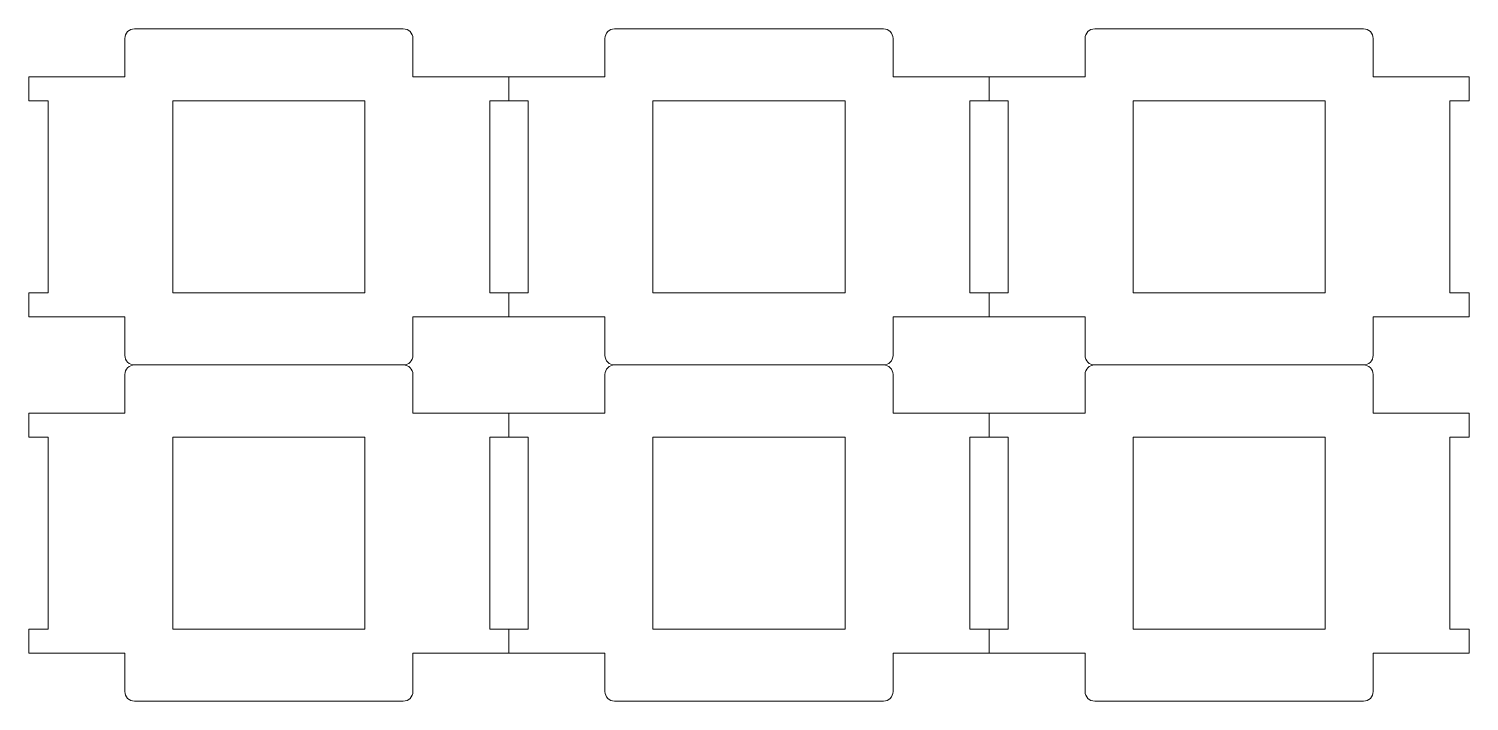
# Model space of a CAD drawing. Header units: millimetres. Extents: x 2641 to 2832, y 1918 to 2007.
import ezdxf

# ---------------------------------------------------------------- set-up
doc = ezdxf.new("R2010")
doc.units = ezdxf.units.MM

msp = doc.modelspace()

# ---------------------------------------------------------------- linework, layer by layer
at = {"color": 1, "linetype": 'Continuous', "lineweight": 5}
for p, q in [((2655.35, 2006.61), (2690.91, 2006.61)), ((2718.85, 2006.61), (2754.41, 2006.61)), ((2782.35, 2006.61), (2817.91, 2006.61)), ((2654.08, 2000.26), (2654.08, 2005.34)), ((2692.18, 2005.34), (2692.18, 2000.26)), ((2717.58, 2000.26), (2717.58, 2005.34)), ((2755.68, 2005.34), (2755.68, 2000.26)), ((2781.08, 2000.26), (2781.08, 2005.34)), ((2819.18, 2005.34), (2819.18, 2000.26)), ((2641.38, 2000.26), (2641.38, 1997.08)), ((2654.08, 2000.26), (2641.38, 2000.26)), ((2704.88, 2000.26), (2692.18, 2000.26)), ((2704.88, 2000.26), (2704.88, 1997.08)), ((2717.58, 2000.26), (2704.88, 2000.26)), ((2704.88, 1997.08), (2704.88, 2000.26)), ((2768.38, 2000.26), (2755.68, 2000.26)), ((2768.38, 2000.26), (2768.38, 1997.08)), ((2781.08, 2000.26), (2768.38, 2000.26)), ((2768.38, 1997.08), (2768.38, 2000.26)), ((2831.88, 2000.26), (2819.18, 2000.26)), ((2831.88, 1997.08), (2831.88, 2000.26)), ((2641.38, 1997.08), (2643.92, 1997.08)), ((2643.92, 1997.08), (2643.92, 1971.68)), ((2685.83, 1997.08), (2660.43, 1997.08)), ((2660.43, 1997.08), (2660.43, 1971.68)), ((2685.83, 1971.68), (2685.83, 1997.08)), ((2702.34, 1997.08), (2704.88, 1997.08)), ((2702.34, 1971.68), (2702.34, 1997.08)), ((2704.88, 1997.08), (2707.42, 1997.08)), ((2707.42, 1997.08), (2707.42, 1971.68)), ((2749.33, 1997.08), (2723.93, 1997.08)), ((2723.93, 1997.08), (2723.93, 1971.68)), ((2749.33, 1971.68), (2749.33, 1997.08)), ((2765.84, 1997.08), (2768.38, 1997.08)), ((2765.84, 1971.68), (2765.84, 1997.08)), ((2768.38, 1997.08), (2770.92, 1997.08)), ((2770.92, 1997.08), (2770.92, 1971.68)), ((2812.83, 1997.08), (2787.43, 1997.08)), ((2787.43, 1997.08), (2787.43, 1971.68)), ((2812.83, 1971.68), (2812.83, 1997.08)), ((2829.34, 1997.08), (2831.88, 1997.08)), ((2829.34, 1971.68), (2829.34, 1997.08)), ((2643.92, 1971.68), (2641.38, 1971.68)), ((2641.38, 1971.68), (2641.38, 1968.51)), ((2660.43, 1971.68), (2685.83, 1971.68)), ((2704.88, 1971.68), (2702.34, 1971.68)), ((2707.42, 1971.68), (2704.88, 1971.68)), ((2704.88, 1971.68), (2704.88, 1968.51)), ((2704.88, 1968.51), (2704.88, 1971.68)), ((2723.93, 1971.68), (2749.33, 1971.68)), ((2768.38, 1971.68), (2765.84, 1971.68)), ((2770.92, 1971.68), (2768.38, 1971.68)), ((2768.38, 1971.68), (2768.38, 1968.51)), ((2768.38, 1968.51), (2768.38, 1971.68)), ((2787.43, 1971.68), (2812.83, 1971.68)), ((2831.88, 1971.68), (2829.34, 1971.68)), ((2831.88, 1968.51), (2831.88, 1971.68)), ((2641.38, 1968.51), (2654.08, 1968.51)), ((2654.08, 1968.51), (2654.08, 1963.43)), ((2692.18, 1968.51), (2704.88, 1968.51)), ((2692.18, 1963.43), (2692.18, 1968.51)), ((2704.88, 1968.51), (2717.58, 1968.51)), ((2717.58, 1968.51), (2717.58, 1963.43)), ((2755.68, 1968.51), (2768.38, 1968.51)), ((2755.68, 1963.43), (2755.68, 1968.51)), ((2768.38, 1968.51), (2781.08, 1968.51)), ((2781.08, 1968.51), (2781.08, 1963.43)), ((2819.18, 1968.51), (2831.88, 1968.51)), ((2819.18, 1963.43), (2819.18, 1968.51)), ((2655.35, 1962.16), (2690.91, 1962.16)), ((2655.35, 1962.16), (2690.91, 1962.16)), ((2718.85, 1962.16), (2754.41, 1962.16)), ((2718.85, 1962.16), (2754.41, 1962.16)), ((2782.35, 1962.16), (2817.91, 1962.16)), ((2782.35, 1962.16), (2817.91, 1962.16)), ((2654.08, 1955.81), (2654.08, 1960.89)), ((2692.18, 1960.89), (2692.18, 1955.81)), ((2717.58, 1955.81), (2717.58, 1960.89)), ((2755.68, 1960.89), (2755.68, 1955.81)), ((2781.08, 1955.81), (2781.08, 1960.89)), ((2819.18, 1960.89), (2819.18, 1955.81)), ((2641.38, 1955.81), (2641.38, 1952.63)), ((2654.08, 1955.81), (2641.38, 1955.81)), ((2704.88, 1955.81), (2692.18, 1955.81)), ((2704.88, 1955.81), (2704.88, 1952.63)), ((2717.58, 1955.81), (2704.88, 1955.81)), ((2704.88, 1952.63), (2704.88, 1955.81)), ((2768.38, 1955.81), (2755.68, 1955.81)), ((2768.38, 1955.81), (2768.38, 1952.63)), ((2781.08, 1955.81), (2768.38, 1955.81)), ((2768.38, 1952.63), (2768.38, 1955.81)), ((2831.88, 1955.81), (2819.18, 1955.81)), ((2831.88, 1952.63), (2831.88, 1955.81)), ((2641.38, 1952.63), (2643.92, 1952.63)), ((2643.92, 1952.63), (2643.92, 1927.23)), ((2685.83, 1952.63), (2660.43, 1952.63)), ((2660.43, 1952.63), (2660.43, 1927.23)), ((2685.83, 1927.23), (2685.83, 1952.63)), ((2702.34, 1952.63), (2704.88, 1952.63)), ((2702.34, 1927.23), (2702.34, 1952.63)), ((2704.88, 1952.63), (2707.42, 1952.63)), ((2707.42, 1952.63), (2707.42, 1927.23)), ((2749.33, 1952.63), (2723.93, 1952.63)), ((2723.93, 1952.63), (2723.93, 1927.23)), ((2749.33, 1927.23), (2749.33, 1952.63)), ((2765.84, 1952.63), (2768.38, 1952.63)), ((2765.84, 1927.23), (2765.84, 1952.63)), ((2768.38, 1952.63), (2770.92, 1952.63)), ((2770.92, 1952.63), (2770.92, 1927.23)), ((2812.83, 1952.63), (2787.43, 1952.63)), ((2787.43, 1952.63), (2787.43, 1927.23)), ((2812.83, 1927.23), (2812.83, 1952.63)), ((2829.34, 1952.63), (2831.88, 1952.63)), ((2829.34, 1927.23), (2829.34, 1952.63)), ((2643.92, 1927.23), (2641.38, 1927.23)), ((2641.38, 1927.23), (2641.38, 1924.06)), ((2660.43, 1927.23), (2685.83, 1927.23)), ((2704.88, 1927.23), (2702.34, 1927.23)), ((2707.42, 1927.23), (2704.88, 1927.23)), ((2704.88, 1927.23), (2704.88, 1924.06)), ((2704.88, 1924.06), (2704.88, 1927.23)), ((2723.93, 1927.23), (2749.33, 1927.23)), ((2768.38, 1927.23), (2765.84, 1927.23)), ((2770.92, 1927.23), (2768.38, 1927.23)), ((2768.38, 1927.23), (2768.38, 1924.06)), ((2768.38, 1924.06), (2768.38, 1927.23)), ((2787.43, 1927.23), (2812.83, 1927.23)), ((2831.88, 1927.23), (2829.34, 1927.23)), ((2831.88, 1924.06), (2831.88, 1927.23)), ((2641.38, 1924.06), (2654.08, 1924.06)), ((2654.08, 1924.06), (2654.08, 1918.98)), ((2692.18, 1924.06), (2704.88, 1924.06)), ((2692.18, 1918.98), (2692.18, 1924.06)), ((2704.88, 1924.06), (2717.58, 1924.06)), ((2717.58, 1924.06), (2717.58, 1918.98)), ((2755.68, 1924.06), (2768.38, 1924.06)), ((2755.68, 1918.98), (2755.68, 1924.06)), ((2768.38, 1924.06), (2781.08, 1924.06)), ((2781.08, 1924.06), (2781.08, 1918.98)), ((2819.18, 1924.06), (2831.88, 1924.06)), ((2819.18, 1918.98), (2819.18, 1924.06)), ((2655.35, 1917.71), (2690.91, 1917.71)), ((2718.85, 1917.71), (2754.41, 1917.71)), ((2782.35, 1917.71), (2817.91, 1917.71))]:
    msp.add_line(p, q, dxfattribs=at)
for centre, start, end in [((2655.35, 2005.34), 90, 180), ((2690.91, 2005.34), 0, 90), ((2718.85, 2005.34), 90, 180), ((2754.41, 2005.34), 0, 90), ((2782.35, 2005.34), 90, 180), ((2817.91, 2005.34), 0, 90), ((2655.35, 1963.43), 180, 270), ((2655.35, 1960.89), 90, 180), ((2690.91, 1963.43), 270, 0), ((2690.91, 1960.89), 0, 90), ((2718.85, 1963.43), 180, 270), ((2718.85, 1960.89), 90, 180), ((2754.41, 1963.43), 270, 0), ((2754.41, 1960.89), 0, 90), ((2782.35, 1963.43), 180, 270), ((2782.35, 1960.89), 90, 180), ((2817.91, 1963.43), 270, 0), ((2817.91, 1960.89), 0, 90), ((2655.35, 1918.98), 180, 270), ((2690.91, 1918.98), 270, 0), ((2718.85, 1918.98), 180, 270), ((2754.41, 1918.98), 270, 0), ((2782.35, 1918.98), 180, 270), ((2817.91, 1918.98), 270, 0)]:
    msp.add_arc(centre, 1.27, start, end, dxfattribs=at)

doc.saveas('drawing.dxf')
